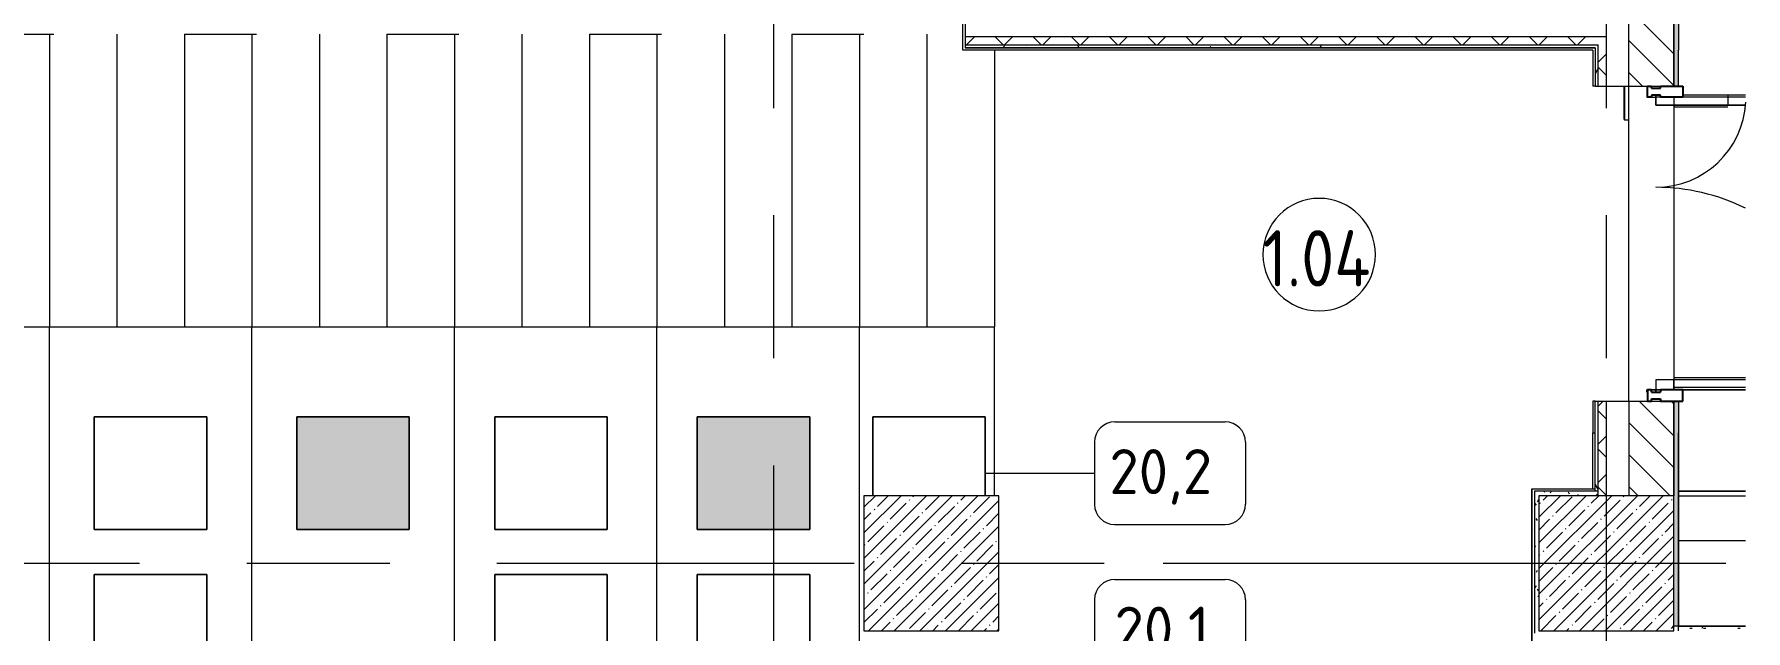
# Model space of a CAD drawing. Header units: millimetres. Extents: x -3724 to 231642, y -8553 to 29017.
# Drawn here: x 224035 to 231642, y 17850 to 20500 of the extents above; entities that cross this region are included whole.
import ezdxf

# ---------------------------------------------------------------- set-up
doc = ezdxf.new("R2010")
doc.units = ezdxf.units.MM
doc.linetypes.add('Осевая', pattern=[3175, 635, -476.25, 1587.5, -476.25])
for name, color, linetype, lineweight in [('A-AREA-IDEN', 7, 'Continuous', 9), ('A-DETL-GENF', 7, 'Continuous', 9), ('A-GLAZ-CWMG', 7, 'Continuous', 9), ('A-GLAZ-CWMG-1', 7, 'Continuous', 25), ('A-WALL', 7, 'Continuous', 9), ('I-FURN-IDEN', 7, 'Continuous', 9), ('I-WALL', 7, 'Continuous', 9), ('S-COLS', 7, 'Continuous', 9), ('S-STRS', 7, 'Continuous', 13), ('S-STRS-1', 7, 'Continuous', 9), ('Оси', 7, 'Continuous', 9), ('Оси-2', 7, 'Осевая', 9)]:
    doc.layers.add(name, color=color, linetype=linetype, lineweight=lineweight)
for name, color, linetype, lineweight, true_color in [('A-DOOR-1', 7, 'Continuous', 9, 0xc0c0c0), ('A-WALL-1', 9, 'Continuous', 9, 0x808080), ('A-WALL-FNSH-1', 9, 'Continuous', 9, 0x808080), ('I-FURN-4', 7, 'Continuous', 13, 0x214343), ('I-FURN-6', 7, 'Continuous', 13, 0xa8c4c4)]:
    doc.layers.add(name, color=color, linetype=linetype, lineweight=lineweight, true_color=true_color)
doc.layers.add('I-FURN-5', color=7, linetype='Continuous', lineweight=13, true_color=0xa4d9d9, transparency=1)
doc.styles.add('GOST Common', font='GOST_Common.ttf', dxfattribs={"height": 200})
doc.styles.add('GOST Common_1', font='GOST_Common.ttf', dxfattribs={"width": 0.9, "height": 250})
pattern_1 = [(0, (197712.853, 0), (121.92, 30.48), [10.058, -81.382, 10.058, -81.382, -487.68]), (0, (197712.853, 0), (121.92, 30.48), [-182.88, 10.058, -172.822, 10.058, -81.382, -213.36]), (0, (197712.853, 0), (121.92, 30.48), [-457.2, 10.058, -50.902, 10.058, -142.342]), (120, (197758.573, 15.24), (-87.356454, 90.345817), [10.058, -81.382, 10.058, -81.382, -487.68]), (120, (197758.573, 15.24), (-87.356454, 90.345817), [-182.88, 10.058, -172.822, 10.058, -81.382, -213.36]), (120, (197758.573, 15.24), (-87.356454, 90.345817), [-457.2, 10.058, -50.902, 10.058, -142.342]), (240, (197773.813, 76.2), (-34.563546, -120.825817), [10.058, -81.382, 10.058, -81.382, -487.68]), (240, (197773.813, 76.2), (-34.563546, -120.825817), [-182.88, 10.058, -172.822, 10.058, -81.382, -213.36]), (240, (197773.813, 76.2), (-34.563546, -120.825817), [-457.2, 10.058, -50.902, 10.058, -142.342])]
pattern_2 = [(0, (197712.85, 0), (406.4, 101.6), [33.528, -271.272, 33.528, -271.272, -1625.6]), (0, (197712.85, 0), (406.4, 101.6), [-609.6, 33.528, -576.072, 33.528, -271.272, -711.2]), (0, (197712.85, 0), (406.4, 101.6), [-1524, 33.528, -169.672, 33.528, -474.472]), (120, (197865.25, 50.8), (-291.18818, 301.15272), [33.528, -271.272, 33.528, -271.272, -1625.6]), (120, (197865.25, 50.8), (-291.18818, 301.15272), [-609.6, 33.528, -576.072, 33.528, -271.272, -711.2]), (120, (197865.25, 50.8), (-291.18818, 301.15272), [-1524, 33.528, -169.672, 33.528, -474.472]), (240, (197916.05, 254), (-115.21182, -402.75272), [33.528, -271.272, 33.528, -271.272, -1625.6]), (240, (197916.05, 254), (-115.21182, -402.75272), [-609.6, 33.528, -576.072, 33.528, -271.272, -711.2]), (240, (197916.05, 254), (-115.21182, -402.75272), [-1524, 33.528, -169.672, 33.528, -474.472])]
pattern_3 = [(135, (197712.85, 0), (-84.8528, -84.8528), []), (225, (197712.85, 0), (84.8528, -84.8528), [])]
pattern_4 = [(135, (197712.85, 0), (-70.71068, -70.71068), [])]

# ---------------------------------------------------------------- blocks, each defined once
blk = doc.blocks.new('BSC_Колонна _Прямоугольная - 600х600-V293-План мебели_ фрагмент 1')
at = {"layer": 'S-COLS'}
h = blk.add_hatch(dxfattribs=at)
h.set_pattern_fill('FP_38', color=256, style=0, pattern_type=2)
h.set_pattern_definition([(45, (-33310, -18150), (-57.02463, 57.02463), []), (45, (-33252.975, -18150), (-57.02463, 57.02463), [100.806, -20.161, 3.353, -16.808])])
h.paths.add_polyline_path([(300, -300), (300, 300), (-300, 300), (-300, -300), (60, -300)])
for p, q in [((300, 300), (-300, 300)), ((-300, 300), (-300, -300)), ((300, -300), (300, 300)), ((-300, -300), (300, -300))]:
    blk.add_line(p, q, dxfattribs=at)
blk = doc.blocks.new('Подушка 500500  - Подушка 500х500 _второго цвета_-30765996-План мебели_ фрагмент 1')
at = {"layer": 'I-FURN-6'}
for p, q in [((250, 250), (-250, 250)), ((-250, 250), (-250, -250)), ((-250, -250), (-250, 250)), ((-250, 250), (250, 250)), ((250, -250), (250, 250)), ((250, 250), (250, -250)), ((-250, -250), (250, -250)), ((250, -250), (-250, -250))]:
    blk.add_line(p, q, dxfattribs=at)
blk = doc.blocks.new('Подушка 500500  - Подушка 500500 -30734744-План мебели_ фрагмент 1')
at = {"layer": 'I-FURN-5'}
blk.add_hatch(color=256, dxfattribs=at).paths.add_polyline_path([(-250, -250), (250, -250), (250, 250), (-250, 250)])
at = {"layer": 'I-FURN-4'}
for p, q in [((250, 250), (-250, 250)), ((-250, 250), (-250, -250)), ((-250, -250), (-250, 250)), ((-250, 250), (250, 250)), ((250, -250), (250, 250)), ((250, 250), (250, -250)), ((-250, -250), (250, -250)), ((250, -250), (-250, -250))]:
    blk.add_line(p, q, dxfattribs=at)
blk = doc.blocks.new('Подушка 500500  - Подушка 500х500 _второго цвета_-V309-План мебели_ фрагмент 1')
at = {"layer": 'I-FURN-6'}
for p, q in [((250, 250), (-250, 250)), ((-250, 250), (-250, -100)), ((-250, -100), (-250, 250)), ((-250, 250), (250, 250)), ((250, -100), (250, 250)), ((250, 250), (250, -100))]:
    blk.add_line(p, q, dxfattribs=at)
blk = doc.blocks.new('Прямоугольный импост - Импост структурный с накладкой - 160мм Темный-32479175-План мебели_ фрагмент 1')
at = {"layer": 'A-GLAZ-CWMG-1'}
for p, q in [((0, 140), (-50, 140)), ((-50, 140), (-50, 40)), ((0, 40), (0, 140)), ((-50, 40), (-40, 40)), ((-40, 0), (-50, 0)), ((-50, 0), (-50, -17)), ((-40, 40), (-40, 0)), ((-10, 0), (-10, 40)), ((-10, 40), (0, 40)), ((-50, -17), (0, -17)), ((-10, 0), (0, 0)), ((0, -17), (0, 0))]:
    blk.add_line(p, q, dxfattribs=at)
blk = doc.blocks.new('Дверь_Витражная_остекление_ - Д-39_л_ Актовый-32481803-План мебели_ фрагмент 1')
at = {"layer": 'A-DETL-GENF'}
for p, q in [((-660, 417.8), (-660, 140)), ((-660, 417.8), (-660, 140)), ((-615, 417.8), (-615, 20)), ((-615, 20), (-615, 417.8)), ((596, 417.8), (596, 100)), ((605, 417.8), (605, 20)), ((605, 417.8), (605, 20)), ((640, 417.8), (640, 100)), ((650, 417.8), (650, 140)), ((650, 140), (650, 417.8)), ((-660, 340), (-615, 340)), ((-650, 340), (-650, 140)), ((-606, 340), (-606, 100)), ((-650, 100), (-615, 100)), ((650, 100), (605, 100)), ((-615, 20), (-660, 20)), ((-660, 20), (-615, 20)), ((-650, 20), (-660, 20)), ((-650, 20), (-660, 20)), ((-650, 0), (-650, 20)), ((-650, 0), (-650, 20)), ((605, 20), (650, 20)), ((605, 20), (650, 20)), ((650, 40), (650, 20)), ((650, 20), (650, 40)), ((650, 0), (650, 20)), ((650, 20), (660, 20)), ((650, 20), (650, 0)), ((660, 20), (650, 20)), ((-660, -17), (-660, -20)), ((-660, -17), (-660, -20)), ((-660, -20), (-650, -20)), ((-660, -20), (-650, -20)), ((-650, -20), (-650, -17)), ((-650, -20), (-650, -17)), ((650, -20), (650, -17)), ((650, -17), (650, -20)), ((660, -20), (650, -20)), ((650, -20), (660, -20)), ((660, -17), (660, -20)), ((660, -20), (660, -17))]:
    blk.add_line(p, q, dxfattribs=at)
at = {"layer": 'A-DOOR-1'}
for p, q in [((-650, 417.8), (-650, 140)), ((650, 417.8), (650, 140)), ((-650, 40), (-650, 20)), ((650, 40), (650, 20))]:
    blk.add_line(p, q, dxfattribs=at)
for centre, radius, start, end in [((-650, 20), 400, 360, 86.84134), ((650, 20), 900, 153.71452, 180)]:
    blk.add_arc(centre, radius, start, end, dxfattribs=at)
blk = doc.blocks.new('Прямоугольный импост - Импост структурный с накладкой - 160мм Темный-32479277-План мебели_ фрагмент 1')
at = {"layer": 'A-GLAZ-CWMG-1'}
for p, q in [((0, 140), (-50, 140)), ((-50, 140), (-50, 40)), ((0, 40), (0, 140)), ((-50, 40), (-40, 40)), ((-40, 0), (-40, 40)), ((-10, 0), (-10, 40)), ((-10, 40), (0, 40)), ((0, 0), (-10, 0)), ((0, -17), (0, 0)), ((-40, 0), (-50, 0)), ((-50, 0), (-50, -17)), ((-50, -17), (0, -17))]:
    blk.add_line(p, q, dxfattribs=at)
blk = doc.blocks.new('Перекрытия 2 - Перекрытия 4-32990152-План мебели_ фрагмент 1')
at = {"layer": 'S-STRS'}
for p, q in [((26410, 19180), (27010, 19180)), ((26410, 15550), (26410, 19180)), ((27310, 19180), (27910, 19180)), ((27310, 15550), (27310, 19180)), ((28210, 19180), (28810, 19180)), ((28210, 15550), (28210, 19180)), ((29110, 19180), (29710, 19180)), ((29110, 15550), (29110, 19180)), ((30010, 19180), (30610, 19180)), ((30010, 15550), (30010, 19180)), ((30610, 18430), (30610, 19180))]:
    blk.add_line(p, q, dxfattribs=at)
blk = doc.blocks.new('BSC_Колонна _Прямоугольная - 600х600-V316-План мебели_ фрагмент 1')
at = {"layer": 'S-COLS'}
h = blk.add_hatch(dxfattribs=at)
h.set_pattern_fill('FP_71', color=256, style=0, pattern_type=2)
h.set_pattern_definition([(45, (-30310, -18150), (-57.02463, 57.02463), []), (45, (-30252.975, -18150), (-57.02463, 57.02463), [100.806, -20.161, 3.353, -16.808])])
h.paths.add_polyline_path([(300, -300), (300, 300), (-300, 300), (-300, -300), (280, -300)])
for p, q in [((300, 300), (-300, 300)), ((-300, 300), (-300, -300)), ((300, -300), (300, 300)), ((-300, -300), (300, -300))]:
    blk.add_line(p, q, dxfattribs=at)
blk = doc.blocks.new('Марка_Помещения - Номер-25198446-План мебели_ фрагмент 1')
at = {"layer": 'A-AREA-IDEN'}
for start, end in [(360, 180), (180, 360)]:
    blk.add_arc((0, 0), 2.5, start, end, dxfattribs=at)
blk = doc.blocks.new('Марка_Мебель - В прямоуг_Balcon_Марка-25523697-План мебели_ фрагмент 1')
at = {"layer": 'I-FURN-IDEN'}
for p, q in [((-2.455, 2.278), (2.455, 2.278)), ((-3.355, 1.378), (-3.355, -1.384)), ((3.355, 1.378), (3.355, -1.378)), ((-2.461, -2.278), (2.455, -2.278))]:
    blk.add_line(p, q, dxfattribs=at)
for centre, radius, start, end in [((-2.455, 1.378), 0.9, 90, 180), ((2.455, 1.378), 0.9, 0, 90), ((-2.461, -1.384), 0.893, 180, 270), ((2.455, -1.378), 0.9, 270, 0)]:
    blk.add_arc(centre, radius, start, end, dxfattribs=at)

msp = doc.modelspace()

# ---------------------------------------------------------------- hatches: boundary and pattern name
at = {"layer": 'I-WALL'}
h = msp.add_hatch(dxfattribs=at)
h.set_pattern_fill('FP_103', color=256, style=0, pattern_type=2)
h.set_pattern_definition(pattern_1)
h.paths.add_polyline_path([(231322.9, 17870), (231342.9, 17871), (231342.9, 18729), (231322.9, 18729), (231322.9, 18250)])
h.paths.add_polyline_path([(231342.9, 20429), (231342.9, 20836), (231322.9, 20836), (231322.9, 20429)])
h.paths.add_polyline_path([(231322.9, 21960.4), (231342.9, 21960.4), (231342.9, 23004), (231322.9, 23003.7), (231322.9, 22191)])
h = msp.add_hatch(dxfattribs=at)
h.set_pattern_fill('FP_103', color=256, style=0, pattern_type=2)
h.set_pattern_definition(pattern_1)
h.paths.add_polyline_path([(231342.9, 18729), (231342.9, 18870), (231322.9, 18870), (231322.9, 18729)])
h.paths.add_polyline_path([(231322.9, 20270), (231342.9, 20270), (231342.9, 20429), (231322.9, 20429)])
h.paths.add_polyline_path([(231330.9, 20836), (231342.9, 20836), (231342.9, 20855), (231330.9, 20855), (231330.9, 20837)])
h.paths.add_polyline_path([(231342.9, 21955), (231342.9, 21960.4), (231330.9, 21960.4), (231330.9, 21955)])
h = msp.add_hatch(dxfattribs=at)
h.set_pattern_fill('FP_16', color=256, style=0, pattern_type=2)
h.set_pattern_definition(pattern_4)
h.paths.add_polyline_path([(231322.9, 18450), (231322.9, 18729), (231122.9, 18729), (231123.3, 18450)])
h.paths.add_polyline_path([(231322.9, 20429), (231322.9, 20790), (231122.9, 20790), (231122.9, 20429)])
h = msp.add_hatch(dxfattribs=at)
h.set_pattern_fill('FP_117', color=256, style=0, pattern_type=2)
h.set_pattern_definition(pattern_3)
h.paths.add_polyline_path([(230371.4, 20453), (230985.9, 20453), (230985.9, 20490), (228172.9, 20490), (228172.9, 20453), (229102.2, 20453)])
h = msp.add_hatch(dxfattribs=at)
h.set_pattern_fill('FP_117', color=256, style=0, pattern_type=2)
h.set_pattern_definition(pattern_3)
h.paths.add_polyline_path([(230985.9, 18450), (231022.9, 18450), (231022.9, 18729), (230985.9, 18729), (230985.9, 18455.4)])
h.paths.add_polyline_path([(231006.1, 20429), (231022.9, 20429), (231022.9, 20490), (230985.9, 20490), (230985.9, 20429)])
h = msp.add_hatch(dxfattribs=at)
h.set_pattern_fill('FP_116', color=256, style=0, pattern_type=2)
h.set_pattern_definition(pattern_2)
h.paths.add_polyline_path([(228522.9, 20440), (230972.9, 20440), (230972.9, 20453), (228172.9, 20453), (228172.9, 20440), (228322.9, 20440)])
h = msp.add_hatch(dxfattribs=at)
h.set_pattern_fill('FP_116', color=256, style=0, pattern_type=2)
h.set_pattern_definition(pattern_2)
h.paths.add_polyline_path([(230972.9, 18470), (230985.9, 18470), (230985.9, 18729), (230972.9, 18729), (230972.9, 18480.2)])
h.paths.add_polyline_path([(230985.9, 20429), (230985.9, 20453), (230972.9, 20453), (230972.9, 20429)])
h = msp.add_hatch(dxfattribs=at)
h.set_pattern_fill('FP_116', color=256, style=0, pattern_type=2)
h.set_pattern_definition(pattern_2)
h.paths.add_polyline_path([(230972.9, 18729), (230985.9, 18729), (230985.9, 18870), (230972.9, 18870)])
h.paths.add_polyline_path([(230972.9, 20270), (230985.9, 20270), (230985.9, 20429), (230972.9, 20429)])
h = msp.add_hatch(dxfattribs=at)
h.set_pattern_fill('FP_117', color=256, style=0, pattern_type=2)
h.set_pattern_definition(pattern_3)
h.paths.add_polyline_path([(230985.9, 18729), (231022.9, 18729), (231022.9, 18870), (230985.9, 18870)])
h.paths.add_polyline_path([(231022.9, 20270), (231022.9, 20429), (230985.9, 20428.9), (230985.9, 20270), (231006.1, 20270)])
h = msp.add_hatch(dxfattribs=at)
h.set_pattern_fill('FP_16', color=256, style=0, pattern_type=2)
h.set_pattern_definition(pattern_4)
h.paths.add_polyline_path([(231122.9, 18729), (231322.9, 18729), (231322.9, 18870), (231122.9, 18870)])
h.paths.add_polyline_path([(231122.9, 20270), (231322.9, 20270), (231322.9, 20429), (231122.9, 20429)])
h = msp.add_hatch(dxfattribs=at)
h.set_pattern_fill('FP_103', color=256, style=0, pattern_type=2)
h.set_pattern_definition(pattern_1)
h.paths.add_polyline_path([(230722.9, 18450), (230985.9, 18450), (230985.9, 18470), (230702.9, 18470), (230702.9, 18450)])
h = msp.add_hatch(dxfattribs=at)
h.set_pattern_fill('FP_103', color=256, style=0, pattern_type=2)
h.set_pattern_definition(pattern_1)
h.paths.add_polyline_path([(230712.9, 17840), (230722.9, 17840), (230722.9, 18450), (230702.9, 18450), (230702.9, 17840)])
h = msp.add_hatch(dxfattribs=at)
h.set_pattern_fill('FP_103', color=256, style=0, pattern_type=2)
h.set_pattern_definition(pattern_1)
h.paths.add_polyline_path([(231342.9, 17850), (231640.7, 17850), (231640.7, 17870), (231322.9, 17870), (231323.4, 17850)])

# ---------------------------------------------------------------- linework, layer by layer
at = {"layer": 'A-WALL'}
for p, q in [((231122.9, 20270), (231122.9, 20790)), ((231322.9, 20836), (231322.9, 20270)), ((231322.9, 20270), (231322.9, 20790)), ((228172.9, 20490), (231022.9, 20490)), ((231022.9, 20270), (231022.9, 20490)), ((228172.9, 20453), (230985.9, 20453)), ((230972.9, 20440), (230972.9, 20270)), ((230985.9, 20270), (230985.9, 20453)), ((230985.9, 18450), (230985.9, 18870)), ((231022.9, 18450), (231022.9, 18870)), ((231122.9, 18870), (231122.9, 18450)), ((231322.9, 18870), (231322.9, 18450)), ((231322.9, 18450), (231322.9, 18870))]:
    msp.add_line(p, q, dxfattribs=at)
at = {"layer": 'A-WALL-1'}
for p, q in [((231342.9, 20836), (231342.9, 20429)), ((228172.9, 20590), (228172.9, 20440)), ((230972.9, 20440), (228172.9, 20440)), ((230972.9, 20270), (231342.9, 20270)), ((230972.9, 18470), (230972.9, 18870)), ((230972.9, 18870), (231342.9, 18870)), ((231342.9, 17850), (231342.9, 18729)), ((230985.9, 18470), (230702.9, 18470)), ((230702.9, 18470), (230702.9, 17840)), ((231342.9, 17870), (231322.9, 17870))]:
    msp.add_line(p, q, dxfattribs=at)
at = {"layer": 'A-WALL-FNSH-1'}
for p, q in [((230961.9, 20429), (230961.9, 20270)), ((231342.9, 20270), (231342.9, 20429)), ((231343.9, 20270), (231343.9, 20429)), ((230972.9, 20270), (230961.9, 20270)), ((231342.9, 20270), (231343.9, 20270)), ((230961.9, 18870), (230961.9, 18729)), ((230972.9, 18870), (230961.9, 18870)), ((231342.9, 18870), (231342.9, 18729)), ((231342.9, 18870), (231343.9, 18870)), ((231343.9, 18870), (231343.9, 18729)), ((231640.7, 17871), (231342.9, 17871)), ((231342.9, 17870), (231640.7, 17870))]:
    msp.add_line(p, q, dxfattribs=at)
at = {"layer": 'I-FURN-IDEN'}
msp.add_line((228261.9, 18550), (228747.8, 18550), dxfattribs=at)
at = {"layer": 'I-WALL'}
for p, q in [((228161.9, 20429), (228161.9, 22000)), ((228162.9, 20429), (228162.9, 22000)), ((231343.9, 20836), (231343.9, 20429)), ((230962.9, 20429), (228162.9, 20429)), ((228172.9, 20439), (230972.9, 20439)), ((231342.9, 20429), (231343.9, 20429)), ((231101.9, 20121), (231101.9, 20270)), ((231102.9, 20270), (231102.9, 20120)), ((231122.9, 18870), (231122.9, 20270)), ((231322.9, 20220), (231322.9, 18920)), ((231101.9, 20121), (231102.9, 20121)), ((231102.9, 20120), (231122.9, 20120)), ((230961.9, 18481), (230961.9, 18729)), ((230962.9, 18480), (230962.9, 18729)), ((230962.9, 18729), (230972.9, 18729)), ((231342.9, 18729), (231343.9, 18729)), ((231343.9, 18729), (231343.9, 17871)), ((230691.9, 18481), (230961.9, 18481)), ((230691.9, 14836.5), (230691.9, 18481)), ((230692.9, 18480), (230972.9, 18480)), ((230692.9, 14836.5), (230692.9, 18480)), ((231342.9, 18471), (231640.7, 18471)), ((231342.9, 18470), (231640.7, 18470)), ((231342.9, 18450), (231640.7, 18450)), ((231640.7, 18250), (231342.9, 18250))]:
    msp.add_line(p, q, dxfattribs=at)
at = {"layer": 'S-STRS-1'}
for p, q in [((223802.9, 20500), (224102.9, 20500)), ((224102.9, 20500), (224122.9, 20500)), ((224102.9, 20500), (224102.9, 19200)), ((224102.9, 20500), (224102.9, 19200)), ((224402.9, 20500), (224402.9, 19200)), ((224402.9, 20500), (224402.9, 19200)), ((224702.9, 20500), (225002.9, 20500)), ((224702.9, 20500), (224702.9, 19200)), ((224702.9, 20500), (224702.9, 19200)), ((225002.9, 20500), (225022.9, 20500)), ((225002.9, 20500), (225002.9, 19200)), ((225002.9, 20500), (225002.9, 19200)), ((225302.9, 20500), (225302.9, 19200)), ((225302.9, 20500), (225302.9, 19200)), ((225602.9, 20500), (225902.9, 20500)), ((225602.9, 20500), (225602.9, 19200)), ((225602.9, 20500), (225602.9, 19200)), ((225902.9, 20500), (225922.9, 20500)), ((225902.9, 20500), (225902.9, 19200)), ((225902.9, 20500), (225902.9, 19200)), ((226202.9, 20500), (226202.9, 19200)), ((226202.9, 20500), (226202.9, 19200)), ((226502.9, 20500), (226802.9, 20500)), ((226502.9, 20500), (226502.9, 19200)), ((226502.9, 20500), (226502.9, 19200)), ((226802.9, 20500), (226822.9, 20500)), ((226802.9, 20500), (226802.9, 19200)), ((226802.9, 20500), (226802.9, 19200)), ((227102.9, 20500), (227102.9, 19200)), ((227102.9, 20500), (227102.9, 19200)), ((227402.9, 20500), (227702.9, 20500)), ((227402.9, 20500), (227402.9, 19200)), ((227402.9, 20500), (227402.9, 19200)), ((227702.9, 20500), (227722.9, 20500)), ((227702.9, 20500), (227702.9, 19200)), ((227702.9, 20500), (227702.9, 19200)), ((228002.9, 20500), (228002.9, 19200)), ((228002.9, 20500), (228002.9, 19200)), ((228302.9, 20429), (228302.9, 19200)), ((223802.9, 19200), (224102.9, 19200)), ((224702.9, 19200), (225002.9, 19200)), ((225602.9, 19200), (225902.9, 19200)), ((226502.9, 19200), (226802.9, 19200)), ((227402.9, 19200), (227702.9, 19200))]:
    msp.add_line(p, q, dxfattribs=at)
at = {"layer": 'Оси'}
msp.add_line((229052.9, 18150), (231552.9, 18150), dxfattribs=at)
at = {"layer": 'Оси-2'}
for p, q in [((227322.9, 15885.9), (227322.9, 24898.1)), ((231022.9, 15885.9), (231022.9, 24898.1)), ((212280.1, 18150), (229052.9, 18150))]:
    msp.add_line(p, q, dxfattribs=at)

# ---------------------------------------------------------------- block references
at = {"layer": 'A-AREA-IDEN', "xscale": 99.99999999999993, "yscale": 99.99999999999993, "zscale": 99.99999999999993}
msp.add_blockref('Марка_Помещения - Номер-25198446-План мебели_ фрагмент 1', (229746.4, 19521), dxfattribs=at)
at = {"layer": 'A-DOOR-1', "rotation": 269.9999999999996}
msp.add_blockref('Дверь_Витражная_остекление_ - Д-39_л_ Актовый-32481803-План мебели_ фрагмент 1', (231222.9, 19570), dxfattribs=at)
at = {"layer": 'A-GLAZ-CWMG', "rotation": 269.9999999999996}
msp.add_blockref('Прямоугольный импост - Импост структурный с накладкой - 160мм Темный-32479277-План мебели_ фрагмент 1', (231222.9, 18870), dxfattribs=at)
at = {"layer": 'A-GLAZ-CWMG-1', "extrusion": (0, 0, -1), "rotation": 90.00000000000041}
msp.add_blockref('Прямоугольный импост - Импост структурный с накладкой - 160мм Темный-32479175-План мебели_ фрагмент 1', (-231222.9, 20270), dxfattribs=at)
at = {"layer": 'I-FURN-4'}
for p in [(225451.9, 18550), (227231.9, 18550)]:
    msp.add_blockref('Подушка 500500  - Подушка 500500 -30734744-План мебели_ фрагмент 1', p, dxfattribs=at)
at = {"layer": 'I-FURN-6'}
for name, p in [('Подушка 500500  - Подушка 500х500 _второго цвета_-30765996-План мебели_ фрагмент 1', (224551.9, 18550)), ('Подушка 500500  - Подушка 500х500 _второго цвета_-30765996-План мебели_ фрагмент 1', (226331.9, 18550)), ('Подушка 500500  - Подушка 500х500 _второго цвета_-V309-План мебели_ фрагмент 1', (228011.9, 18550)), ('Подушка 500500  - Подушка 500х500 _второго цвета_-30765996-План мебели_ фрагмент 1', (224551.9, 17850)), ('Подушка 500500  - Подушка 500х500 _второго цвета_-30765996-План мебели_ фрагмент 1', (226331.9, 17850)), ('Подушка 500500  - Подушка 500х500 _второго цвета_-30765996-План мебели_ фрагмент 1', (227231.9, 17850))]:
    msp.add_blockref(name, p, dxfattribs=at)
at = {"layer": 'I-FURN-IDEN', "xscale": 99.99999999999993, "yscale": 99.99999999999993, "zscale": 99.99999999999993}
for p in [(229083.3, 18550), (229083.3, 17850)]:
    msp.add_blockref('Марка_Мебель - В прямоуг_Balcon_Марка-25523697-План мебели_ фрагмент 1', p, dxfattribs=at)
at = {"layer": 'S-COLS'}
for name, p in [('BSC_Колонна _Прямоугольная - 600х600-V316-План мебели_ фрагмент 1', (228022.9, 18150)), ('BSC_Колонна _Прямоугольная - 600х600-V293-План мебели_ фрагмент 1', (231022.9, 18150))]:
    msp.add_blockref(name, p, dxfattribs=at)
at = {"layer": 'S-STRS'}
msp.add_blockref('Перекрытия 2 - Перекрытия 4-32990152-План мебели_ фрагмент 1', (197692.9, 20), dxfattribs=at)

# ---------------------------------------------------------------- texts
at = {"layer": 'A-AREA-IDEN', "insert": (229495.5, 19629.6), "char_height": 250, "width": 627.721, "attachment_point": 1, "style": 'GOST Common_1'}
msp.add_mtext('1.04', dxfattribs=at)
at = {"layer": 'I-FURN-IDEN', "char_height": 200, "attachment_point": 1, "style": 'GOST Common'}
for s, insert, width in [('20,2', (228813.8, 18657.1), 617.299), ('20,1', (228836.8, 17957.1), 561.181)]:
    msp.add_mtext(s, dxfattribs=dict(at, insert=insert, width=width))

doc.saveas('drawing.dxf')
